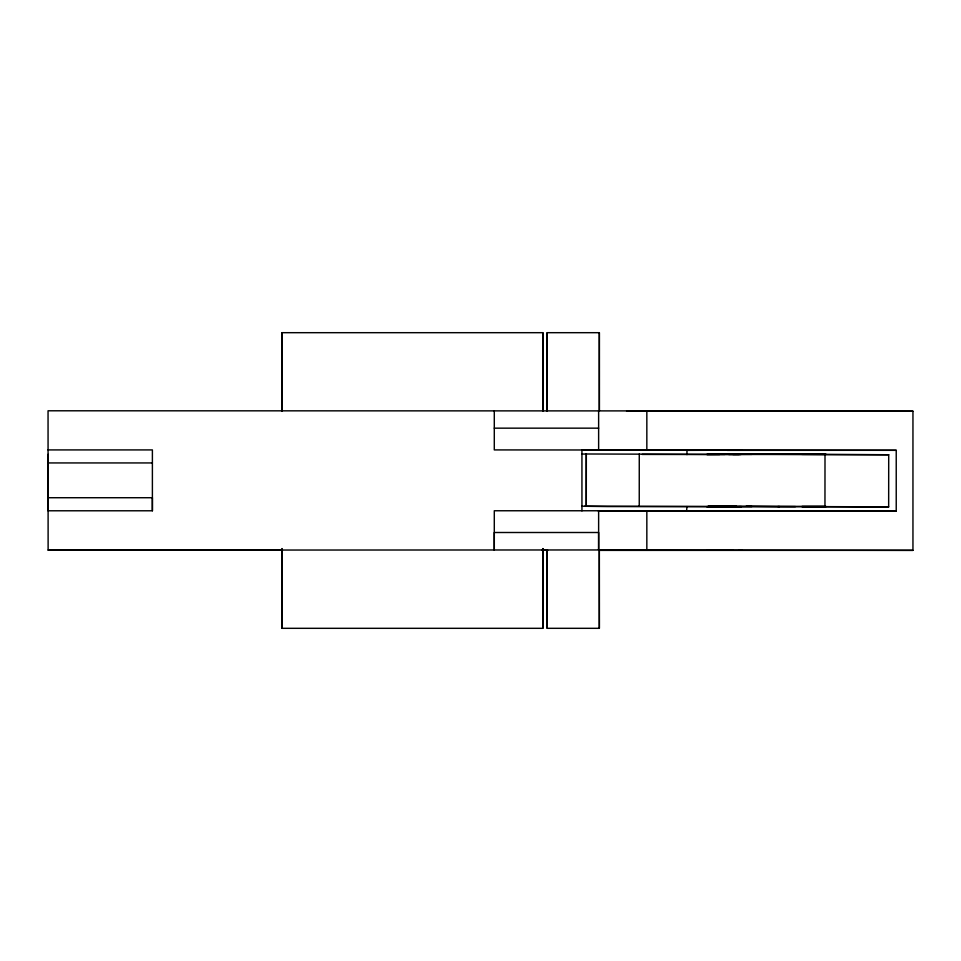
<?xml version="1.0" encoding="UTF-8"?>
<svg xmlns="http://www.w3.org/2000/svg" width="961" height="961" viewBox="0 0 961 961"><rect width="100%" height="100%" fill="white"/><g stroke="black" fill="none" stroke-linecap="round" stroke-linejoin="round"><path stroke-width="1.44" d="M282.45 550.185L48.122 550.112L48.05 410.791L646.837 410.9L646.837 450.024L642.056 450.06L732.835 450.144M152.391 510.784L152.391 497.726L48.05 497.726L48.05 510.784L152.391 510.784L152.391 449.916L48.05 449.916M281.957 410.948L281.993 332.686L542.833 332.686L542.857 376.063M282.017 548.563L281.993 628.314L542.833 628.314L542.869 548.563M281.993 382.634L282.005 410.659L282.005 392.208M494.29 410.791L494.29 449.916L646.837 450.024M542.833 555.794L542.833 548.767L542.833 586.546M542.809 410.948L542.833 332.686M542.857 410.9L542.857 405.266M547.145 410.84L547.181 332.686L599.352 332.686L599.388 411.044M581.946 510.892L581.934 449.976A1482.511 1.189 0 0 1 684.1 450.156L686.959 450.156L686.959 454.613M724.978 454.397L586.306 453.988L586.282 506.219L779.587 506.567M586.306 453.988L586.282 506.219L581.801 506.219M598.631 549.908L598.631 510.759L494.29 510.759L494.29 549.908L494.29 532.502L598.631 532.502L598.631 549.908L646.837 550.016L646.837 510.892L598.631 510.784M598.631 449.916L598.631 410.791M599.316 410.84L599.352 332.686M639.245 506.171L639.269 454.024M686.598 511.036L686.959 506.567M802.159 506.603L826.1 506.555L824.958 506.291L825.006 454.121L706.791 454.481L719.681 454.469M736.426 506.267L708.005 506.411L888.661 506.891L888.709 454.733L801.81 454.373M727.165 511.228L896.229 511.18L896.229 450.313L716.209 450.096M599.736 550.377L912.95 550.353L912.95 411.236L642.056 410.936L646.837 410.9M48.098 455.298L48.074 454.349L48.098 498.927M48.098 506.579L48.086 505.63M282.005 380.039L282.005 379.151L282.005 386.802M282.005 581.033L282.005 581.922L281.993 574.27M542.845 363.234L542.845 361.756M48.122 550.112L599.316 549.956L599.352 628.314L547.181 628.314L547.217 550.16L542.737 550.185M646.837 510.892L642.056 510.928L732.835 511M646.837 550.016L642.056 550.052L912.95 550.353M824.958 506.291L777.869 506.543M751.982 454.373L705.927 454.517A1486.847 1.189 0 0 0 642.188 454.421M751.934 506.543L705.891 506.687A1486.847 1.189 0 0 0 607.556 506.555L584.66 506.267M740.979 454.493L728.69 454.493M709.074 411.02L706.755 411.02L732.835 411.008M739.201 411.032L741.532 411.02L736.438 411.032M739.201 450.156L741.532 450.156L686.863 450.361M739.201 506.663L741.52 506.651L706.743 506.651L715.44 506.663M739.201 511.024L741.532 511.012L686.863 511.228M709.074 550.136L706.755 550.136L732.835 550.124M626.572 411.26L912.95 411.236M494.29 428.162L598.631 428.162M711.837 450.144L706.755 450.156L715.452 450.168M727.165 450.361L896.229 450.313M581.849 454.048L586.318 454.048M48.05 462.938L152.391 462.938M746.192 506.267L795.456 506.603M711.837 511L706.755 511.012L715.452 511.024M732.871 454.469L739.237 454.481M732.823 506.639L736.426 506.639M686.959 511.024L684.1 511.012A1482.511 1.189 0 0 0 598.198 510.904M716.209 510.964L896.229 511.18M541.908 550.269L547.71 550.281M888.709 454.733L708.053 454.253L826.148 454.397L825.006 454.121M801.762 506.531L888.661 506.891M599.352 628.314L599.316 549.956M547.181 332.686L547.217 411.044M547.181 628.314L547.145 549.956M542.845 367.607L542.869 411.152M542.809 584.937L542.833 628.314M281.993 332.686L282.017 411.152M281.993 628.314L282.005 549.103M542.845 597.838L542.845 599.304L542.845 597.814M741.532 550.136L739.201 550.148L741.532 550.136"/></g></svg>
